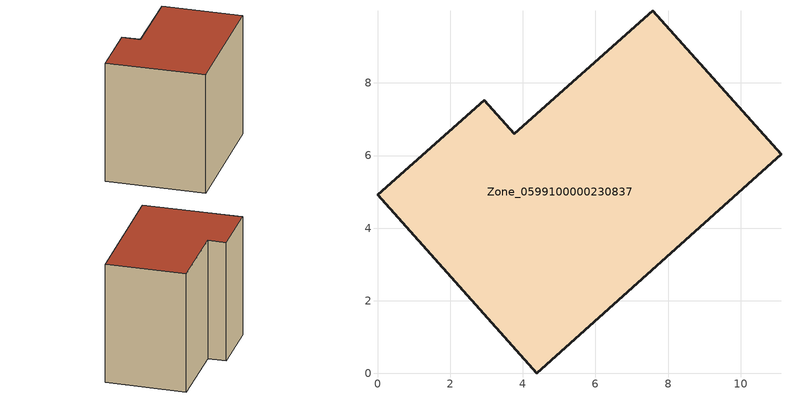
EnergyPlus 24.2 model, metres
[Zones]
Zone_0599100000230837
 floor ground (C_G): 4.39,0 0,4.92 2.94,7.52 3.76,6.6 7.58,9.99 11.11,6.03 z0
 wall outside (C_F): 0,4.92 4.39,0 11.11,6.03 7.58,9.99 3.76,6.6 2.94,7.52 0,4.92 z0:8.27
 roof outside (C_R): 7.58,9.99 3.76,6.6 2.94,7.52 0,4.92 4.39,0 11.11,6.03 z8.27
[BUILDING]
Pand.0599100000230837: North Axis=0; Terrain=City; Loads Convergence Tolerance Value=0.04; Temperature Convergence Tolerance Value=0.4; Solar Distribution=FullExterior; Maximum Number of Warmup Days=25; Minimum Number of Warmup Days=1
[Site:Location]
Rotterdam.The.Hague.AP_ZH_NLD Design_Conditions: Latitude=51.96; Longitude=4.45; Time Zone=1; Elevation=-4.5
[SITE:GROUNDTEMPERATURE:BUILDINGSURFACE]
18, 18, 18, 18, 18, 18, 18, 18, 18, 18, 18, 18
[MATERIAL] Thermal Absorptance=0.9; Solar Absorptance=0.7; Visible Absorptance=0.7
Name | Roughness | Thickness | Conductivity | Density | Specific Heat
G.TI.1975-1991 | MediumSmooth | 0.15 | 0.288461 | 540 | 1210
F.TI.1975-1991 | Rough | 0.3 | 0.230769 | 1920 | 840
R.TI.1975-1991 | MediumRough | 0.2 | 0.153846 | 1500 | 1000
[CONSTRUCTION]
C_G: G.TI.1975-1991
C_F: F.TI.1975-1991
C_R: R.TI.1975-1991
[ZONE]
Zone_0599100000230837: Type=1; Multiplier=1; Ceiling Height=Autocalculate; Volume=Autocalculate; Floor Area=autocalculate; Part of Total Floor Area=Yes
[ZONEINFILTRATION:DESIGNFLOWRATE]
Infil_Zone_0599100000230837: Zone or ZoneList or Space or SpaceList=Zone_0599100000230837; Schedule=AlwaysOn; Design Flow Rate Calculation Method=Flow/Area; Flow Rate per Floor Area=0.003; Constant Term Coefficient=1; Temperature Term Coefficient=0; Velocity Term Coefficient=0; Velocity Squared Term Coefficient=0
[HVACTEMPLATE:ZONE:IDEALLOADSAIRSYSTEM]
Zone_0599100000230837: Maximum Heating Supply Air Temperature=50; Minimum Cooling Supply Air Temperature=13; Maximum Heating Supply Air Humidity Ratio=0.0156; Minimum Cooling Supply Air Humidity Ratio=0.0077; Heating Limit=NoLimit; Cooling Limit=NoLimit; Dehumidification Control Type=ConstantSensibleHeatRatio; Cooling Sensible Heat Ratio=0.7; Dehumidification Setpoint=60; Humidification Control Type=None; Humidification Setpoint=30; Outdoor Air Method=None; Outdoor Air Flow Rate per Person=0.00944; Outdoor Air Flow Rate per Zone Floor Area=0; Outdoor Air Flow Rate per Zone=0; Demand Controlled Ventilation Type=None; Outdoor Air Economizer Type=NoEconomizer; Heat Recovery Type=None; Sensible Heat Recovery Effectiveness=0.7; Latent Heat Recovery Effectiveness=0.65
[ZONECONTROL:THERMOSTAT]
ThermostatControl_Zone_0599100000230837: Zone or ZoneList=Zone_0599100000230837; Control Type Schedule=DualSetpointControlType; Control 1=Thermostat_Zone_0599100000230837; Temperature Difference Between Cutout And Setpoint=0
[THERMOSTATSETPOINT:DUALSETPOINT]
Thermostat_Zone_0599100000230837: Heating Setpoint Temperature Schedule=HeatingSetpoint_Zone_0599100000230837; Cooling Setpoint Temperature Schedule=CoolingSetpoint_Zone_0599100000230837
[SCHEDULE:COMPACT]
HeatingSetpoint_Zone_0599100000230837: Through: 12/31, For: AllDays, Until: 24:00, 21
CoolingSetpoint_Zone_0599100000230837: Through: 12/31, For: AllDays, Until: 24:00, 24
DualSetpointControlType: Through: 12/31, For: AllDays, Until: 24:00, 4
AlwaysOn: Through: 12/31, For: AllDays, Until: 24:00, 1
